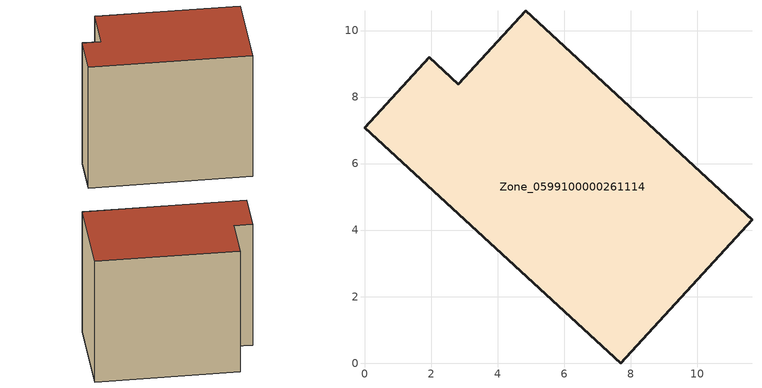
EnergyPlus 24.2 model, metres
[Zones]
Zone_0599100000261114
 floor ground (C_G): 7.7,0 0,7.07 1.94,9.19 2.82,8.38 4.85,10.59 11.65,4.31 z0
 wall outside (C_F): 0,7.07 7.7,0 11.65,4.31 4.85,10.59 2.82,8.38 1.94,9.19 0,7.07 z0:9.05
 roof outside (C_R): 1.94,9.19 0,7.07 7.7,0 11.65,4.31 4.85,10.59 2.82,8.38 z9.05
[BUILDING]
Pand.0599100000261114: North Axis=0; Terrain=City; Loads Convergence Tolerance Value=0.04; Temperature Convergence Tolerance Value=0.4; Solar Distribution=FullExterior; Maximum Number of Warmup Days=25; Minimum Number of Warmup Days=1
[Site:Location]
Rotterdam.The.Hague.AP_ZH_NLD Design_Conditions: Latitude=51.96; Longitude=4.45; Time Zone=1; Elevation=-4.5
[SITE:GROUNDTEMPERATURE:BUILDINGSURFACE]
18, 18, 18, 18, 18, 18, 18, 18, 18, 18, 18, 18
[MATERIAL] Thermal Absorptance=0.9; Solar Absorptance=0.7; Visible Absorptance=0.7
Name | Roughness | Thickness | Conductivity | Density | Specific Heat
G.TC.1975-1991 | MediumSmooth | 0.15 | 0.288461 | 540 | 1210
F.TC.1975-1991 | Rough | 0.3 | 0.230769 | 1920 | 840
R.TC.1975-1991 | MediumRough | 0.2 | 0.153846 | 1500 | 1000
[CONSTRUCTION]
C_G: G.TC.1975-1991
C_F: F.TC.1975-1991
C_R: R.TC.1975-1991
[ZONE]
Zone_0599100000261114: Type=1; Multiplier=1; Ceiling Height=Autocalculate; Volume=Autocalculate; Floor Area=autocalculate; Part of Total Floor Area=Yes
[ZONEINFILTRATION:DESIGNFLOWRATE]
Infil_Zone_0599100000261114: Zone or ZoneList or Space or SpaceList=Zone_0599100000261114; Schedule=AlwaysOn; Design Flow Rate Calculation Method=Flow/Area; Flow Rate per Floor Area=0.003; Constant Term Coefficient=1; Temperature Term Coefficient=0; Velocity Term Coefficient=0; Velocity Squared Term Coefficient=0
[HVACTEMPLATE:ZONE:IDEALLOADSAIRSYSTEM]
Zone_0599100000261114: Maximum Heating Supply Air Temperature=50; Minimum Cooling Supply Air Temperature=13; Maximum Heating Supply Air Humidity Ratio=0.0156; Minimum Cooling Supply Air Humidity Ratio=0.0077; Heating Limit=NoLimit; Cooling Limit=NoLimit; Dehumidification Control Type=ConstantSensibleHeatRatio; Cooling Sensible Heat Ratio=0.7; Dehumidification Setpoint=60; Humidification Control Type=None; Humidification Setpoint=30; Outdoor Air Method=None; Outdoor Air Flow Rate per Person=0.00944; Outdoor Air Flow Rate per Zone Floor Area=0; Outdoor Air Flow Rate per Zone=0; Demand Controlled Ventilation Type=None; Outdoor Air Economizer Type=NoEconomizer; Heat Recovery Type=None; Sensible Heat Recovery Effectiveness=0.7; Latent Heat Recovery Effectiveness=0.65
[ZONECONTROL:THERMOSTAT]
ThermostatControl_Zone_0599100000261114: Zone or ZoneList=Zone_0599100000261114; Control Type Schedule=DualSetpointControlType; Control 1=Thermostat_Zone_0599100000261114; Temperature Difference Between Cutout And Setpoint=0
[THERMOSTATSETPOINT:DUALSETPOINT]
Thermostat_Zone_0599100000261114: Heating Setpoint Temperature Schedule=HeatingSetpoint_Zone_0599100000261114; Cooling Setpoint Temperature Schedule=CoolingSetpoint_Zone_0599100000261114
[SCHEDULE:COMPACT]
HeatingSetpoint_Zone_0599100000261114: Through: 12/31, For: AllDays, Until: 24:00, 21
CoolingSetpoint_Zone_0599100000261114: Through: 12/31, For: AllDays, Until: 24:00, 24
DualSetpointControlType: Through: 12/31, For: AllDays, Until: 24:00, 4
AlwaysOn: Through: 12/31, For: AllDays, Until: 24:00, 1
